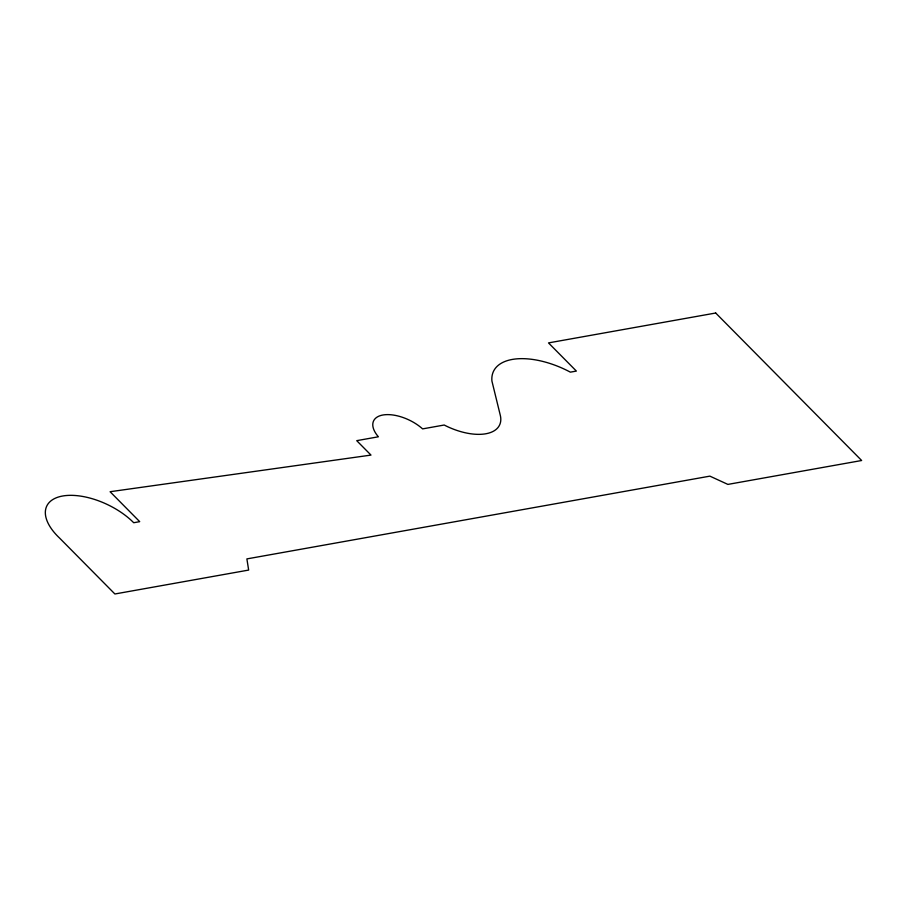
<?xml version="1.0" encoding="UTF-8"?>
<svg xmlns="http://www.w3.org/2000/svg" width="907" height="907" viewBox="0 0 907 907"><rect width="100%" height="100%" fill="white"/><g stroke="black" fill="none" stroke-linecap="round" stroke-linejoin="round"><path stroke-width="1.36" d="M715.702 313.017L548.497 342.903L576.376 371.076L570.378 372.153A64.182 32.573 25.6 0 0 491.923 381.065L500.313 415.361A47.153 23.933 25.6 0 1 444.203 425.02L422.605 428.886A31.756 16.122 25.6 0 0 382.867 415.009A31.756 16.122 25.6 0 0 378.389 436.789L356.723 440.666L370.997 455.087L110.087 491.719L139.712 521.661L133.714 522.727A54.329 27.573 25.6 0 0 61.597 496.208A54.329 27.573 25.6 0 0 59.556 538.055L114.894 593.983L248.654 570.072L246.885 558.905L709.886 476.141L727.89 484.406L861.65 460.507L715.702 313.017"/></g></svg>
